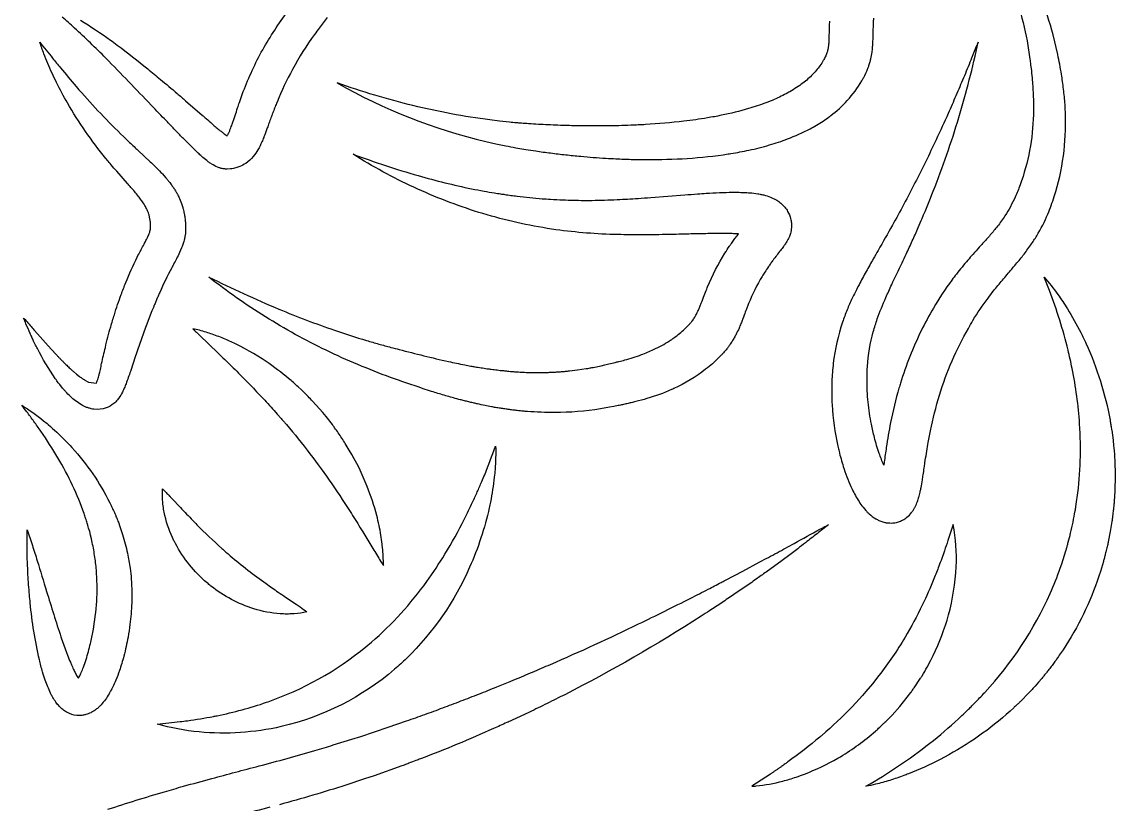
# Model space of a CAD drawing. Header units: millimetres. Extents: x 4236 to 5436, y 1579 to 2339.
# Drawn here: x 4885.1 to 4935.9, y 1959.5 to 1995.9 of the extents above; entities that cross this region are included whole.
import ezdxf

# ---------------------------------------------------------------- set-up
doc = ezdxf.new("R2010")
doc.units = ezdxf.units.MM
doc.layers.add('Default', color=70, linetype='Continuous')

msp = doc.modelspace()

# ---------------------------------------------------------------- linework, layer by layer
at = {"layer": 'Default'}
for points in [[(4930.798, 1998.296, -0.053891), (4931.8, 1994.977), (4931.93, 1994.125, -0.001579), (4931.945, 1994.015, -0.004076), (4931.985, 1993.688, -0.003746), (4932.032, 1993.254, -0.011864), (4932.084, 1992.504, -0.018758), (4932.093, 1991.549, -0.081428), (4931.476, 1988.289, -0.0202), (4931.246, 1987.724, -0.037444), (4930.771, 1986.854, -0.022009), (4930.422, 1986.368, -0.011737), (4930.093, 1985.969, -0.006392), (4929.734, 1985.565, 0.001044), (4929.583, 1985.4, 0.003134), (4929.279, 1985.06, 0.003725), (4929.049, 1984.797, 0.013093), (4928.523, 1984.154, 0.005814), (4928.306, 1983.868, 0.02839), (4927.45, 1982.568, 0.019254), (4926.885, 1981.519, 0.038399), (4925.921, 1979.088, 0.003563), (4925.854, 1978.861, 0.021687), (4925.464, 1977.254, 0.011309), (4925.265, 1976.104, 0.003907), (4925.168, 1975.426), (4925.149, 1975.284, -0.01939), (4924.936, 1975.829, -0.020265), (4924.713, 1976.568, -0.012522), (4924.577, 1977.176, -0.024365), (4924.423, 1978.205, -0.012587), (4924.383, 1978.723, -0.030607), (4924.393, 1979.861, -0.052657), (4924.661, 1981.474, -0.017076), (4924.848, 1982.068, -0.019353), (4925.244, 1983.061, -0.005421), (4925.516, 1983.661, -0.001814), (4925.994, 1984.672, 0.001004), (4926.186, 1985.081, 0.00256), (4926.473, 1985.698, 0.004149), (4926.751, 1986.32, 0.001979), (4926.931, 1986.737, 0.007364), (4927.448, 1987.998, 0.020056), (4928.632, 1991.424, 0.021328), (4929.53, 1994.924, 0.000788), (4929.444, 1994.715, 0.000567), (4929.192, 1994.088, -0.002024), (4929.021, 1993.672, -0.003976), (4928.847, 1993.257, -0.003596), (4928.496, 1992.43, -0.001814), (4928.136, 1991.609, -0.004438), (4927.577, 1990.387, -0.00921), (4926.596, 1988.381, -0.009638), (4925.547, 1986.416, -0.003551), (4924.886, 1985.251, 0.001142), (4924.662, 1984.86, 0.003603), (4924.328, 1984.267, 0.005612), (4924, 1983.659, 0.001296), (4923.947, 1983.556, 0.008817), (4923.686, 1983.031, 0.013083), (4923.445, 1982.485, 0.017212), (4923.234, 1981.918, 0.052178), (4922.804, 1980.01, 0.021073), (4922.739, 1979.163, 0.022625), (4922.751, 1978.076, 0.041173), (4923.014, 1976.164, 0.004493), (4923.07, 1975.927, 0.016783), (4923.268, 1975.22, 0.028761), (4923.625, 1974.282, 0.004166), (4923.68, 1974.164, 0.015273), (4923.831, 1973.869, 0.038564), (4924.186, 1973.326), (4924.32, 1973.168, 0.006465), (4924.367, 1973.119, 0.000035), (4924.414, 1973.071, 0.007792), (4924.466, 1973.022, 0.047036), (4924.777, 1972.789, 0.002496), (4924.921, 1972.716, 0.016265), (4925.007, 1972.679, 0.022306), (4925.198, 1972.624, 0.022668), (4925.266, 1972.61, 0.015034), (4925.369, 1972.6, 0.022209), (4925.486, 1972.595, 0.073505), (4925.827, 1972.649, 0.044762), (4926.023, 1972.73, 0.051983), (4926.223, 1972.861, 0.059173), (4926.435, 1973.076, 0.00628), (4926.472, 1973.124, 0.002326), (4926.511, 1973.182, 0.008842), (4926.548, 1973.24, 0.001336), (4926.578, 1973.294, 0.006576), (4926.606, 1973.346, 0.031233), (4926.711, 1973.596, 0.008458), (4926.744, 1973.695, 0.00932), (4926.787, 1973.842, 0.012893), (4926.844, 1974.079, 0.004486), (4926.876, 1974.236, 0.006217), (4926.939, 1974.595, 0.002345), (4926.975, 1974.825, 0.00039), (4927.027, 1975.161, -0.000819), (4927.059, 1975.381, -0.002301), (4927.126, 1975.816, -0.003658), (4927.197, 1976.245, -0.008009), (4927.317, 1976.88, -0.024618), (4927.738, 1978.53, -0.057054), (4929.073, 1981.63, -0.009401), (4929.284, 1981.995, -0.024771), (4929.987, 1983.037, -0.007891), (4930.244, 1983.372, -0.007134), (4930.654, 1983.87, -0.001139), (4931.087, 1984.38, 0.002046), (4931.236, 1984.555, 0.008772), (4931.61, 1985.016, 0.014602), (4931.975, 1985.509, 0.015866), (4932.249, 1985.93, 0.038219), (4932.762, 1986.937, 0.022849), (4933.058, 1987.747, 0.044385), (4933.485, 1989.635, 0.039648), (4933.583, 1991.552, 0.011181), (4933.561, 1992.028, 0.013528), (4933.493, 1992.735, 0.009058), (4933.394, 1993.432, 0.004118), (4933.314, 1993.888, 0.005678), (4933.226, 1994.338), (4933.013, 1995.251, 0.05879), (4931.635, 1998.701, 0.011057)], [(4899.316, 1996.058, 0.006995), (4898.942, 1995.571, 0.005159), (4898.728, 1995.278, 0.033583), (4897.705, 1993.654, 0.029647), (4896.984, 1992.139, 0.00377), (4896.895, 1991.914, 0.004022), (4896.806, 1991.688, 0.002828), (4896.72, 1991.459, 0.001714), (4896.635, 1991.226, 0.000991), (4896.55, 1990.987, -0.000952), (4896.484, 1990.805, -0.00299), (4896.414, 1990.617, -0.003165), (4896.364, 1990.488, -0.010065), (4896.281, 1990.287, -0.026029), (4896.099, 1989.925, -0.043967), (4895.878, 1989.604, -0.072018), (4895.529, 1989.287, -0.052731), (4895.264, 1989.144, -0.031472), (4895.076, 1989.08, -0.004714), (4894.958, 1989.051, -0.012106), (4894.826, 1989.031), (4894.674, 1989.025, -0.006201), (4894.595, 1989.027, -0.012237), (4894.516, 1989.036, -0.019184), (4894.359, 1989.067, -0.013466), (4894.228, 1989.112), (4894.148, 1989.143), (4894.012, 1989.215), (4893.851, 1989.319, -0.018454), (4893.788, 1989.364, -0.005241), (4893.718, 1989.419, -0.016053), (4893.492, 1989.612, -0.002411), (4893.44, 1989.658, -0.002564), (4893.291, 1989.798, -0.004973), (4892.917, 1990.164, -0.00324), (4892.555, 1990.529, -0.001346), (4892.201, 1990.894, -0.000041), (4891.848, 1991.259, -0.001171), (4891.145, 1991.991, 0.000759), (4890.094, 1993.088, 0.002974), (4889.037, 1994.173, 0.013232), (4887.584, 1995.571, 0.002219), (4887.301, 1995.825, 0.004376), (4887.015, 1996.075, 0.004118)], [(4887.858, 1995.938, -0.019525), (4889.254, 1995.013, -0.003682), (4889.566, 1994.785, -0.0113), (4890.981, 1993.679, -0.003186), (4891.572, 1993.191, -0.002598), (4892.351, 1992.532, -0.000846), (4892.738, 1992.2), (4893.505, 1991.533, -0.001136), (4893.696, 1991.368, 0.001388), (4893.979, 1991.121, 0.002813), (4894.166, 1990.96, 0.001828), (4894.259, 1990.882, 0.00132), (4894.35, 1990.807, 0.006687), (4894.485, 1990.7, 0.008896), (4894.57, 1990.637, 0.006875), (4894.665, 1990.572, 0.022446), (4894.697, 1990.621, 0.020714), (4894.732, 1990.686, 0.011571), (4894.759, 1990.741, 0.007924), (4894.786, 1990.804, 0.006711), (4894.843, 1990.946, 0.00283), (4894.881, 1991.05, 0.003298), (4894.919, 1991.159, 0.003093), (4894.977, 1991.33, 0.001043), (4895.036, 1991.507, -0.001466), (4895.155, 1991.872, -0.002268), (4895.239, 1992.12, -0.005187), (4895.371, 1992.494, -0.035261), (4896.254, 1994.445, -0.034944), (4897.412, 1996.246, -0.0085)], [(4922.623, 1995.894, 0.002092), (4922.615, 1995.654, 0.001039), (4922.61, 1995.418), (4922.605, 1995.19), (4922.596, 1994.933, -0.000748), (4922.592, 1994.864, -0.004733), (4922.587, 1994.798), (4922.569, 1994.652), (4922.554, 1994.569, 0.007447), (4922.531, 1994.484, 0.001867), (4922.491, 1994.372, -0.012574), (4922.453, 1994.284, -0.018696), (4922.368, 1994.116, -0.010708), (4922.304, 1994.004, -0.044114), (4921.968, 1993.547, -0.01425), (4921.847, 1993.415, -0.037816), (4921.394, 1993.019, -0.029716), (4920.787, 1992.617, -0.003655), (4920.7, 1992.568, -0.023459), (4920.061, 1992.256, -0.022697), (4919.278, 1991.959, -0.008041), (4918.872, 1991.832, -0.021046), (4917.612, 1991.521, -0.009156), (4916.964, 1991.401, -0.011511), (4915.869, 1991.247, -0.015971), (4914.088, 1991.091, -0.003538), (4913.414, 1991.059, -0.007482), (4912.287, 1991.029, -0.003222), (4911.835, 1991.026, -0.003506), (4911.156, 1991.031, -0.002022), (4910.476, 1991.044, -0.005522), (4909.569, 1991.077, -0.004102), (4908.664, 1991.129, -0.001658), (4908.325, 1991.152, -0.002939), (4908.101, 1991.17, -0.007325), (4907.767, 1991.203), (4907.317, 1991.251), (4906.868, 1991.308, -0.015281), (4905.074, 1991.591, -0.013821), (4903.292, 1991.974, -0.024053), (4899.771, 1993.023, 0.071076), (4906.683, 1990.309), (4907.14, 1990.203), (4907.6, 1990.108, 0.008871), (4908.064, 1990.018), (4908.527, 1989.939, 0.003897), (4908.99, 1989.867, 0.004725), (4909.685, 1989.772, 0.003446), (4910.382, 1989.689, 0.005449), (4911.081, 1989.617, 0.007618), (4912.249, 1989.529, 0.0028), (4912.718, 1989.504, 0.005524), (4913.423, 1989.476, 0.006925), (4914.13, 1989.467, 0.016145), (4916.025, 1989.519, 0.022299), (4917.932, 1989.727, 0.001499), (4918.051, 1989.746, 0.012773), (4918.889, 1989.903, 0.019615), (4919.844, 1990.146, 0.019596), (4920.676, 1990.425, 0.030515), (4921.731, 1990.899, 0.0105), (4922.018, 1991.059, 0.027443), (4922.632, 1991.465, 0.002762), (4922.686, 1991.506, 0.04596), (4923.454, 1992.203, 0.055397), (4924.13, 1993.124, 0.009267), (4924.218, 1993.282, 0.026346), (4924.395, 1993.663, 0.002327), (4924.424, 1993.738, 0.00999), (4924.473, 1993.873, 0.014559), (4924.503, 1993.974, -0.0023), (4924.526, 1994.056, 0.008852), (4924.547, 1994.137), (4924.579, 1994.299), (4924.595, 1994.38), (4924.605, 1994.457), (4924.623, 1994.609, 0.006031), (4924.631, 1994.715, 0.002096), (4924.638, 1994.818, -0.001451), (4924.642, 1994.887), (4924.652, 1995.137), (4924.658, 1995.369, -0.001339), (4924.665, 1995.593, -0.002083), (4924.673, 1995.813, -0.003208), (4924.684, 1996.031, -0.004376)], [(4889.134, 1959.303, -0.005122), (4890.443, 1959.722, -0.003733), (4891.758, 1960.118, -0.001668), (4892.636, 1960.372, -0.002673), (4893.956, 1960.734, -0.001004), (4896.147, 1961.317, 0.005209), (4897.448, 1961.665, 0.003714), (4898.737, 1962.035, 0.001552), (4899.595, 1962.29), (4900.449, 1962.557), (4900.876, 1962.69), (4902.15, 1963.114), (4902.996, 1963.408, 0.004092), (4903.841, 1963.706, 0.002873), (4904.681, 1964.016, 0.001749), (4905.52, 1964.334, 0.001), (4906.357, 1964.656, 0.003262), (4906.774, 1964.821, 0.001437), (4907.189, 1964.99, -0.001493), (4907.812, 1965.245, -0.001105), (4908.021, 1965.329, 0.001615), (4908.435, 1965.502, 0.000888), (4909.261, 1965.854, -0.000336), (4909.675, 1966.03, 0.010299), (4913.764, 1967.907, 0.005213), (4916.189, 1969.11, 0.004677), (4916.593, 1969.312, 0.002617), (4916.995, 1969.52, -0.0002), (4917.595, 1969.835, -0.000754), (4917.795, 1969.939), (4918.599, 1970.356), (4919.395, 1970.787, 0.002492), (4920.194, 1971.216, 0.001081), (4920.99, 1971.651, -0.001195), (4922.186, 1972.306, -0.000866), (4922.586, 1972.522, -0.003581), (4922.051, 1972.099, -0.000852), (4921.512, 1971.681, 0.001047), (4921.152, 1971.401), (4920.791, 1971.123), (4920.424, 1970.855), (4919.686, 1970.32, -0.000813), (4919.224, 1969.987, -0.002868), (4918.946, 1969.789), (4918.192, 1969.276, -0.001278), (4917.626, 1968.893, -0.003472), (4917.056, 1968.515, -0.003779), (4916.672, 1968.269, -0.02519), (4910.338, 1964.624, 0.000611), (4909.518, 1964.217, -0.0022), (4908.696, 1963.813), (4907.865, 1963.427, 0.002073), (4907.657, 1963.332, -0.001691), (4907.346, 1963.187, -0.006491), (4907.032, 1963.048, -0.013393), (4903.642, 1961.645, 0.001078), (4903.428, 1961.563, -0.000853), (4903.106, 1961.44, -0.00201), (4902.892, 1961.359, -0.001314), (4902.784, 1961.319), (4901.486, 1960.859), (4901.05, 1960.714), (4900.179, 1960.423, -0.009861), (4897.096, 1959.518, -0.001568)], [(4896.655, 1959.399, 0.00097), (4894.025, 1958.715, 0.001649)]]:
    msp.add_lwpolyline(points, format="xyb", dxfattribs=at)
for points in [[(4887.938, 1979.309, 0.003186), (4887.99, 1979.274, -0.001467), (4888.058, 1979.228), (4888.227, 1979.129), (4888.6, 1979.086, 0.019973), (4888.679, 1979.311, 0.007276), (4888.711, 1979.427, 0.006181), (4888.753, 1979.594, 0.002872), (4888.783, 1979.726, 0.002048), (4888.843, 1979.999, -0.003156), (4888.927, 1980.372, -0.001477), (4889.016, 1980.75, -0.012606), (4889.263, 1981.699, -0.005466), (4889.432, 1982.264, -0.012641), (4889.75, 1983.197, -0.005553), (4889.961, 1983.754, -0.020623), (4890.496, 1984.94, -0.004082), (4890.632, 1985.206, -0.001999), (4890.678, 1985.293, -0.0019), (4890.816, 1985.547, 0.003113), (4890.901, 1985.707, 0.005034), (4890.958, 1985.818, 0.002231), (4890.976, 1985.853), (4891.035, 1985.982, 0.016107), (4891.075, 1986.09, -0.005937), (4891.098, 1986.182, -0.022728), (4891.11, 1986.278, 0.019153), (4891.114, 1986.347, 0.023286), (4891.111, 1986.489, 0.033995), (4891.067, 1986.789, 0.034744), (4891.032, 1986.931, 0.021628), (4890.986, 1987.053, 0.009059), (4890.953, 1987.129, 0.004277), (4890.924, 1987.19, 0.002479), (4890.878, 1987.284, 0.024519), (4890.74, 1987.507, 0.012058), (4890.622, 1987.67, 0.009997), (4890.464, 1987.87, 0.005921), (4890.292, 1988.074, 0.001906), (4890.172, 1988.212, 0.000983), (4890.049, 1988.352), (4889.541, 1988.925, -0.000791), (4889.287, 1989.221, -0.003595), (4889.099, 1989.446, -0.001695), (4889.037, 1989.522, -0.041525), (4887.255, 1992.097, -0.01386), (4886.75, 1993.042, -0.007936), (4886.541, 1993.481, -0.016355), (4886.162, 1994.376, -0.012069), (4885.966, 1994.924, 0.000943), (4886.569, 1994.171, 0.002385), (4886.931, 1993.726, 0.006043), (4887.667, 1992.854, 0.002651), (4887.916, 1992.569, 0.021742), (4889.992, 1990.404, 0.004877), (4890.194, 1990.21, 0.002092), (4890.4, 1990.018, 0.000373), (4890.538, 1989.89), (4891.096, 1989.367, -0.003635), (4891.346, 1989.128, -0.010626), (4891.596, 1988.874, -0.00423), (4891.667, 1988.797), (4891.809, 1988.639, -0.009351), (4891.863, 1988.576, -0.003074), (4891.95, 1988.467, -0.010878), (4892.003, 1988.402, -0.009911), (4892.072, 1988.311, -0.00473), (4892.122, 1988.239, -0.003104), (4892.222, 1988.092, -0.015136), (4892.27, 1988.016, -0.001634), (4892.344, 1987.881, 0.001576), (4892.374, 1987.827, -0.005111), (4892.423, 1987.731, -0.020907), (4892.454, 1987.659), (4892.549, 1987.425, -0.009722), (4892.578, 1987.335, -0.001579), (4892.604, 1987.244, 0.003237), (4892.621, 1987.183, -0.020688), (4892.654, 1987.062, -0.010805), (4892.672, 1986.971, -0.004455), (4892.683, 1986.91, -0.002935), (4892.697, 1986.819, 0.00246), (4892.717, 1986.698, -0.01267), (4892.735, 1986.512, -0.028366), (4892.739, 1986.129, -0.00836), (4892.729, 1986.04), (4892.71, 1985.897, -0.012506), (4892.672, 1985.721, -0.003557), (4892.645, 1985.617, -0.004068), (4892.579, 1985.425, -0.003301), (4892.556, 1985.365), (4892.459, 1985.145, -0.008087), (4892.317, 1984.859, -0.002559), (4892.181, 1984.602, 0.002793), (4892.095, 1984.438, 0.020052), (4891.538, 1983.292, 0.002337), (4891.465, 1983.124, 0.005133), (4891.427, 1983.041, 0.003118), (4891.391, 1982.957, 0.002274), (4891.32, 1982.787, -0.002145), (4891.285, 1982.702, 0.002145), (4891.231, 1982.575, 0.007455), (4891.18, 1982.446), (4890.911, 1981.755, 0.004045), (4890.781, 1981.407, 0.002857), (4890.656, 1981.057, 0.001748), (4890.534, 1980.705, 0.00101), (4890.413, 1980.352), (4890.176, 1979.63, -0.001282), (4890.08, 1979.351, -0.008176), (4889.975, 1979.061, -0.008185), (4889.893, 1978.857, -0.004258), (4889.857, 1978.777, -0.011068), (4889.804, 1978.666, -0.038677), (4889.64, 1978.395, -0.013109), (4889.577, 1978.315, -0.049682), (4889.402, 1978.138, -0.075526), (4889.059, 1977.94, -0.113522), (4888.483, 1977.878, -0.026783), (4888.363, 1977.899, -0.026791), (4888.279, 1977.92, 0.005178), (4888.217, 1977.94, 0.004127), (4888.147, 1977.964, -0.017941), (4888.082, 1977.991), (4887.961, 1978.05), (4887.902, 1978.081, -0.054801), (4887.391, 1978.47, -0.017775), (4887.168, 1978.701, -0.001423), (4887.08, 1978.799, -0.004684), (4887.029, 1978.857), (4886.902, 1979.018, -0.014234), (4886.763, 1979.199, -0.005086), (4886.69, 1979.301, -0.034143), (4885.859, 1980.696, -0.009904), (4885.749, 1980.912, -0.003328), (4885.686, 1981.044, -0.001245), (4885.604, 1981.22, 0.00225), (4885.522, 1981.396, -0.005784), (4885.331, 1981.842, -0.004291), (4885.222, 1982.111, -0.004444), (4885.352, 1981.967, -0.002429), (4885.479, 1981.821, 0.000147), (4885.668, 1981.602, 0.000685), (4885.731, 1981.53), (4885.985, 1981.241), (4886.11, 1981.097), (4886.238, 1980.955), (4886.492, 1980.672), (4886.75, 1980.396, 0.005564), (4886.847, 1980.294, 0.003045), (4886.945, 1980.193, 0.000888), (4887.011, 1980.127, 0.00331), (4887.109, 1980.027, 0.011302), (4887.258, 1979.883, -0.002747), (4887.342, 1979.805, 0.002338), (4887.425, 1979.727, 0.006968), (4887.493, 1979.666, 0.007752), (4887.544, 1979.622), (4887.679, 1979.505), (4887.818, 1979.399, 0.013092), (4887.886, 1979.346, 0.006498)], [(4916.144, 1981.84, 0.00722), (4916.185, 1981.889, 0.002801), (4916.265, 1981.988, 0.011575), (4916.321, 1982.067, 0.007634), (4916.373, 1982.15, 0.001312), (4916.408, 1982.208, 0.018728), (4916.491, 1982.368, 0.0076), (4916.541, 1982.476, 0.0068), (4916.607, 1982.632, 0.003984), (4916.675, 1982.799, 0.00146), (4916.815, 1983.163, -0.003262), (4916.93, 1983.455, -0.001746), (4916.971, 1983.555, -0.044614), (4917.774, 1985.123, -0.011444), (4917.985, 1985.444, -0.003242), (4918.079, 1985.578, -0.002694), (4918.206, 1985.754, -0.000897), (4918.27, 1985.841, -0.003405), (4918.402, 1986.015, 0.003121), (4918.312, 1986.02, 0.00651), (4918.038, 1986.03, 0.00471), (4917.756, 1986.034, 0.002206), (4917.566, 1986.035, 0.002996), (4916.791, 1986.025, 0.001408), (4916.002, 1986.008, -0.001065), (4915.005, 1985.984, -0.002297), (4914.402, 1985.974, -0.004349), (4913.392, 1985.974, -0.003493), (4912.783, 1985.985, -0.029054), (4909.929, 1986.212, -0.004616), (4909.524, 1986.273, -0.034469), (4906.349, 1987.016, -0.032868), (4903.332, 1988.181, -0.03304), (4900.515, 1989.716, 0.017971), (4903.533, 1988.72, 0.019595), (4906.015, 1988.112, 0.005201), (4906.591, 1988.002, 0.00077), (4907.072, 1987.92, 0.002495), (4907.361, 1987.873, -0.002723), (4907.553, 1987.846, 0.002115), (4907.842, 1987.804, 0.006615), (4908.132, 1987.769, 0.006827), (4908.711, 1987.703, 0.005297), (4909.29, 1987.651, 0.00257), (4909.676, 1987.623, 0.002975), (4910.255, 1987.595, 0.009278), (4911.219, 1987.572, 0.004228), (4911.605, 1987.574, 0.004528), (4912.186, 1987.588, 0.002614), (4912.769, 1987.61, 0.005683), (4913.743, 1987.664, 0.002526), (4914.33, 1987.707), (4915.909, 1987.827, -0.001239), (4916.508, 1987.873, -0.002457), (4916.911, 1987.901, -0.006029), (4917.524, 1987.933, -0.003366), (4917.836, 1987.944, -0.009557), (4918.369, 1987.948, -0.006537), (4918.645, 1987.941, -0.011062), (4918.933, 1987.924, -0.017453), (4919.303, 1987.879, -0.004561), (4919.403, 1987.861, -0.014085), (4919.577, 1987.823, -0.031974), (4919.89, 1987.723, -0.060962), (4920.271, 1987.517, -0.087054), (4920.627, 1987.157, -0.020066), (4920.686, 1987.063, -0.068148), (4920.824, 1986.725, -0.013921), (4920.845, 1986.628, -0.030648), (4920.86, 1986.526, -0.004683), (4920.866, 1986.416, -0.021036), (4920.863, 1986.308, -0.052286), (4920.814, 1986.037, -0.017894), (4920.781, 1985.934, -0.015877), (4920.724, 1985.8, -0.006287), (4920.67, 1985.7, -0.013435), (4920.621, 1985.617, 0.000041), (4920.574, 1985.545, -0.002759), (4920.494, 1985.432, -0.004644), (4920.357, 1985.251, 0.002379), (4920.177, 1985.018, 0.004482), (4920.01, 1984.796, 0.003964), (4919.901, 1984.646, 0.001346), (4919.798, 1984.496, 0.00743), (4919.624, 1984.235, 0.008752), (4919.507, 1984.046, 0.044073), (4918.874, 1982.78, 0.002652), (4918.84, 1982.695, 0.003433), (4918.773, 1982.521, 0.001087), (4918.669, 1982.246, -0.001975), (4918.596, 1982.052, -0.002673), (4918.516, 1981.85, -0.007316), (4918.428, 1981.639, -0.014444), (4918.299, 1981.364, -0.011009), (4918.208, 1981.195, -0.007478), (4918.106, 1981.026, -0.012821), (4917.995, 1980.859, -0.011016), (4917.915, 1980.75, -0.013459), (4917.864, 1980.682, -0.009124), (4917.789, 1980.591, -0.002608), (4917.745, 1980.541, -0.002598), (4917.678, 1980.464, -0.007213), (4917.571, 1980.352, -0.016658), (4917.191, 1979.99, -0.0168), (4916.878, 1979.73, -0.058614), (4915.405, 1978.833, -0.004091), (4915.302, 1978.787, -0.030438), (4914.155, 1978.371, -0.01182), (4913.635, 1978.229, -0.004338), (4913.429, 1978.178, -0.003171), (4913.225, 1978.131, -0.00204), (4913.022, 1978.087, -0.001256), (4912.822, 1978.044), (4912.623, 1978.003), (4912.413, 1977.966), (4911.993, 1977.893, -0.038812), (4909.875, 1977.722, -0.021494), (4908.607, 1977.771, -0.009284), (4908.397, 1977.787, -0.005245), (4908.188, 1977.809, -0.001166), (4907.979, 1977.834, 0.002924), (4907.77, 1977.858, -0.005959), (4907.667, 1977.872, -0.003142), (4907.563, 1977.888, 0.000958), (4907.356, 1977.92, -0.003142), (4907.124, 1977.956, -0.007548), (4906.945, 1977.99, -0.000844), (4906.638, 1978.05, -0.006152), (4906.283, 1978.125, -0.00417), (4906.132, 1978.16, -0.004622), (4905.93, 1978.207, -0.003181), (4905.73, 1978.256, -0.00172), (4905.53, 1978.307, -0.000738), (4905.331, 1978.359, -0.006962), (4904.74, 1978.525, -0.005398), (4904.156, 1978.705, -0.002618), (4903.771, 1978.831, -0.008295), (4902.251, 1979.357, -0.026401), (4899.265, 1980.613, -0.026715), (4896.442, 1982.169, -0.029172), (4893.819, 1984.013, 0.016606), (4897.071, 1982.524, 0.01639), (4899.65, 1981.547, 0.010967), (4901.143, 1981.068, 0.002865), (4901.707, 1980.904, 0.004054), (4902.272, 1980.747, 0.003406), (4902.65, 1980.649, 0.001912), (4903.798, 1980.361, 0.006197), (4904.94, 1980.093, 0.006396), (4905.697, 1979.936, 0.000973), (4905.981, 1979.883, 0.002465), (4906.17, 1979.849, 0.006456), (4906.453, 1979.803, 0.007952), (4906.736, 1979.759, 0.002758), (4906.924, 1979.734, 0.000531), (4907.207, 1979.698, 0.00818), (4907.348, 1979.681, 0.001961), (4907.489, 1979.668, -0.003895), (4907.583, 1979.658, -0.002953), (4907.677, 1979.649, 0.001841), (4907.817, 1979.634, 0.006454), (4907.958, 1979.623, -0.002376), (4908.052, 1979.617, -0.000881), (4908.333, 1979.599, 0.003543), (4908.473, 1979.591, 0.006124), (4908.614, 1979.586, 0.005621), (4908.707, 1979.585), (4909.08, 1979.577), (4909.453, 1979.586, 0.009034), (4909.639, 1979.59, 0.005069), (4909.824, 1979.599, 0.00108), (4910.009, 1979.611, -0.002919), (4910.194, 1979.622, 0.00943), (4910.264, 1979.626, 0.006531), (4910.379, 1979.637, 0.001374), (4910.471, 1979.647, -0.003373), (4910.563, 1979.658), (4910.931, 1979.698), (4911.341, 1979.764, -0.00185), (4911.478, 1979.786, 0.00454), (4911.547, 1979.797, 0.008044), (4911.66, 1979.82), (4912.022, 1979.897), (4912.203, 1979.935), (4912.392, 1979.979, 0.001875), (4912.673, 1980.047, 0.002602), (4912.856, 1980.092, 0.005874), (4913.126, 1980.164, 0.022224), (4913.9, 1980.411, 0.019523), (4914.463, 1980.644, 0.036244), (4915.202, 1981.051, 0.023601), (4915.604, 1981.341, 0.020242), (4915.855, 1981.554, 0.014244), (4916.09, 1981.784, 0.026909)], [(4935.72, 1976.964, -0.001755), (4935.729, 1976.906), (4935.792, 1976.439, -0.003977), (4935.827, 1976.087, -0.011121), (4935.867, 1975.499, -0.033751), (4935.841, 1973.606, -0.009532), (4935.827, 1973.429, -0.003972), (4935.816, 1973.31, -0.002125), (4935.796, 1973.134, -0.004034), (4935.761, 1972.839, -0.008329), (4935.735, 1972.662), (4935.661, 1972.193), (4935.567, 1971.727, -0.010014), (4935.531, 1971.553, -0.004404), (4935.504, 1971.437, -0.002287), (4935.475, 1971.322, -0.000655), (4935.46, 1971.264, 0.002717), (4935.431, 1971.149, -0.002056), (4935.388, 1970.976, -0.006504), (4935.341, 1970.804), (4935.202, 1970.35), (4935.133, 1970.122), (4935.053, 1969.898, -0.06678), (4933.338, 1966.514, -0.009758), (4933.169, 1966.27, -0.003618), (4933.064, 1966.127, -0.002085), (4932.922, 1965.937, -0.000091), (4932.779, 1965.748, -0.005073), (4932.669, 1965.609, -0.003119), (4932.556, 1965.472, -0.001211), (4932.48, 1965.382), (4932.329, 1965.2), (4932.17, 1965.025, 0.002106), (4932.091, 1964.938, -0.001625), (4931.972, 1964.807, -0.006419), (4931.852, 1964.677), (4931.522, 1964.341, -0.008488), (4931.417, 1964.238, -0.002575), (4931.353, 1964.178, 0.001143), (4931.223, 1964.058, 0.001501), (4931.181, 1964.018), (4931.009, 1963.858), (4930.832, 1963.704, -0.031985), (4929.353, 1962.565, -0.029246), (4927.761, 1961.617, -0.026197), (4926.294, 1960.953, -0.004185), (4926.079, 1960.872, -0.012463), (4925.429, 1960.649, -0.016736), (4924.768, 1960.466, -0.013259), (4924.322, 1960.371, 0.0369), (4927.279, 1962.369, 0.019564), (4928.613, 1963.504, 0.004824), (4928.929, 1963.802, 0.00141), (4929.085, 1963.953, 0.000962), (4929.241, 1964.104, 0.001755), (4929.541, 1964.415, 0.003945), (4929.763, 1964.651, 0.001754), (4929.836, 1964.73, 0.081608), (4932.872, 1969.324, 0.020254), (4933.337, 1970.501), (4933.41, 1970.7), (4933.473, 1970.902), (4933.6, 1971.305, 0.007055), (4933.644, 1971.457, 0.001975), (4933.685, 1971.61, -0.002983), (4933.713, 1971.712), (4933.768, 1971.917, 0.005371), (4933.793, 1972.019, -0.001708), (4933.817, 1972.122, 0.011925), (4933.935, 1972.638, 0.008529), (4934.031, 1973.158, 0.002413), (4934.065, 1973.367, 0.003196), (4934.129, 1973.786, 0.050103), (4934.238, 1977.192, 0.033465), (4933.891, 1979.768, 0.010236), (4933.701, 1980.624, 0.031703), (4932.839, 1983.381, 0.006712), (4932.588, 1984.013, -0.026215), (4933.226, 1983.208, -0.016346), (4933.67, 1982.54, -0.023542), (4934.29, 1981.438, -0.00912), (4934.54, 1980.917, -0.061967), (4935.652, 1977.369, 0.001438), (4935.672, 1977.254, -0.001145), (4935.701, 1977.08, -0.002686)], [(4897.351, 1977.243, -0.001876), (4897.422, 1977.162), (4897.699, 1976.829), (4897.839, 1976.665), (4897.972, 1976.495, -0.024166), (4900.015, 1973.688, -0.005272), (4900.493, 1972.947, -0.003448), (4900.963, 1972.188), (4901.433, 1971.413, 0.000941), (4901.611, 1971.117, 0.003616), (4901.794, 1970.82, 0.003821), (4901.92, 1970.621, 0.005347), (4901.921, 1970.739, 0.015992), (4901.907, 1971.151, 0.011687), (4901.87, 1971.56, 0.002064), (4901.863, 1971.618, 0.012405), (4901.806, 1972.025, 0.009418), (4901.719, 1972.486, 0.011259), (4901.611, 1972.943, 0.030655), (4901.171, 1974.284, 0.040837), (4900.338, 1975.979, 0.002608), (4900.153, 1976.282, 0.006769), (4899.994, 1976.532, 0.011087), (4899.826, 1976.776, 0.001344), (4899.655, 1977.018, 0.004026), (4899.551, 1977.162), (4899.257, 1977.534), (4899.109, 1977.719), (4898.953, 1977.897), (4898.637, 1978.25, 0.001248), (4898.43, 1978.462, 0.003393), (4898.305, 1978.588), (4898.137, 1978.755), (4897.963, 1978.915, 0.013704), (4897.52, 1979.306, 0.025182), (4896.483, 1980.085, 0.041466), (4894.848, 1981.006, 0.006155), (4894.579, 1981.125, 0.017804), (4893.978, 1981.357, 0.009111), (4893.7, 1981.45, 0.023455), (4893.075, 1981.615, 0.001069), (4893.242, 1981.45, 0.002961), (4894.395, 1980.337, -0.002999), (4895.035, 1979.714, -0.006433), (4895.657, 1979.086, -0.001034), (4895.961, 1978.77, -0.00202), (4896.263, 1978.454, -0.003511), (4896.56, 1978.135, -0.005006), (4896.85, 1977.812), (4896.996, 1977.652), (4897.173, 1977.446, 0.002384), (4897.244, 1977.365, 0.000597)], [(4888.577, 1963.937, -0.010917), (4888.522, 1963.896, -0.006209), (4888.419, 1963.83, -0.010797), (4888.335, 1963.786, -0.008502), (4888.219, 1963.734, -0.003506), (4888.113, 1963.7, -0.025923), (4887.969, 1963.669, -0.005086), (4887.864, 1963.658, -0.03011), (4887.688, 1963.661, -0.096863), (4887.252, 1963.793, -0.014221), (4887.204, 1963.82, -0.029137), (4887.035, 1963.936, -0.013829), (4886.905, 1964.054, -0.001244), (4886.865, 1964.097, -0.006162), (4886.801, 1964.169), (4886.715, 1964.282, -0.022985), (4886.578, 1964.497, -0.010118), (4886.507, 1964.626, -0.004075), (4886.468, 1964.703, -0.027708), (4886.224, 1965.295, -0.01371), (4886.101, 1965.679, -0.007073), (4886.023, 1965.965, -0.003843), (4885.952, 1966.249, -0.018261), (4885.696, 1967.569, -0.013708), (4885.528, 1968.884, -0.002958), (4885.492, 1969.26, -0.007378), (4885.424, 1970.2, -0.00541), (4885.398, 1970.765, -0.017099), (4885.387, 1972.274, -0.005232), (4885.627, 1971.558, -0.003183), (4885.853, 1970.842, -0.002182), (4886.289, 1969.414, 0.001638), (4886.616, 1968.352, 0.006254), (4886.955, 1967.306, 0.006649), (4887.196, 1966.625, 0.002095), (4887.259, 1966.458, 0.008536), (4887.39, 1966.131, 0.006115), (4887.459, 1965.973, 0.007784), (4887.565, 1965.743, 0.010232), (4887.656, 1965.561, 0.011691), (4887.768, 1965.387, 0.002257), (4887.8, 1965.449, 0.008038), (4887.849, 1965.545, 0.012329), (4887.897, 1965.649, 0.01488), (4888.001, 1965.905, 0.014917), (4888.12, 1966.256, 0.021068), (4888.322, 1966.996, 0.013427), (4888.442, 1967.59, 0.031054), (4888.613, 1968.963, 0.009556), (4888.626, 1969.177, 0.00386), (4888.63, 1969.305, 0.002808), (4888.633, 1969.475, 0.001096), (4888.636, 1969.645), (4888.626, 1969.986), (4888.607, 1970.327, 0.018941), (4888.53, 1971.008, 0.014704), (4888.408, 1971.687), (4888.372, 1971.856), (4888.329, 1972.025), (4888.287, 1972.193), (4888.239, 1972.361, 0.003784), (4888.204, 1972.487, 0.010319), (4888.14, 1972.696, 0.00325), (4888.101, 1972.821, 0.010018), (4888.029, 1973.029, 0.026933), (4887.49, 1974.341, 0.022612), (4886.814, 1975.617, 0.018545), (4886.023, 1976.854, 0.006569), (4885.701, 1977.308, 0.004137), (4885.367, 1977.76, 0.001333), (4885.139, 1978.061, -0.031358), (4886.143, 1977.344, -0.006383), (4886.363, 1977.162, -0.023557), (4887.133, 1976.446, -0.008723), (4887.464, 1976.097, -0.069005), (4889.222, 1973.535, -0.006508), (4889.287, 1973.402, -0.004671), (4889.349, 1973.267, -0.002026), (4889.39, 1973.177, -0.006547), (4889.451, 1973.041, -0.004956), (4889.509, 1972.904, -0.002361), (4889.546, 1972.812, -0.000538), (4889.574, 1972.743, -0.002711), (4889.62, 1972.628), (4889.687, 1972.44), (4889.753, 1972.252), (4889.813, 1972.061, -0.025367), (4890.041, 1971.189, -0.017033), (4890.162, 1970.495, -0.016722), (4890.217, 1969.993, -0.015808), (4890.244, 1969.387, -0.010192), (4890.241, 1968.882, -0.022359), (4890.158, 1967.887, -0.011114), (4890.069, 1967.297, -0.018188), (4889.873, 1966.42, -0.017368), (4889.67, 1965.741, -0.014515), (4889.502, 1965.306, -0.014627), (4889.346, 1964.964, -0.004565), (4889.271, 1964.816, -0.009323), (4889.188, 1964.667, -0.054562), (4888.815, 1964.153, -0.007392), (4888.707, 1964.045, -0.010364), (4888.644, 1963.991, -0.001516)], [(4906.487, 1974.515, 0.002099), (4906.622, 1974.838, 0.010035), (4907.128, 1976.16, -0.017551), (4907.132, 1975.621, -0.013445), (4907.102, 1975.083, -0.007009), (4907.069, 1974.725, -0.022011), (4906.888, 1973.567, -0.004334), (4906.833, 1973.302, -0.049409), (4905.925, 1970.542, -0.095605), (4902.996, 1966.309, -0.015057), (4902.444, 1965.805, -0.1208), (4897.178, 1963.145, -0.079438), (4893.363, 1962.894, -0.04618), (4891.422, 1963.264, 0.001809), (4891.954, 1963.317, 0.003764), (4892.481, 1963.374, 0.003831), (4892.829, 1963.418, 0.012549), (4894.028, 1963.615, 0.001935), (4894.198, 1963.648, 0.013816), (4895.363, 1963.924, 0.018569), (4896.495, 1964.272, 0.006217), (4896.811, 1964.387, 0.088382), (4901.366, 1967.059, 0.05844), (4903.933, 1969.879, 0.019607), (4904.773, 1971.144, 0.020267), (4905.685, 1972.785, 0.007742), (4906.063, 1973.561, 0.005578), (4906.279, 1974.035, 0.004289)], [(4891.994, 1973.846, -0.001503), (4892.096, 1973.737), (4892.496, 1973.315, 0.004137), (4893.076, 1972.711, 0.000802), (4893.266, 1972.516, 0.014475), (4894.415, 1971.419, 0.006102), (4894.808, 1971.076, 0.021035), (4896.474, 1969.783, 0.003228), (4897.035, 1969.389, 0.002872), (4897.384, 1969.151), (4897.865, 1968.824, -0.002275), (4898.051, 1968.698, -0.010169), (4898.366, 1968.472, -0.043066), (4897.786, 1968.381, -0.015962), (4897.515, 1968.37, -0.014706), (4897.205, 1968.376, -0.003212), (4897.127, 1968.38, -0.058198), (4895.909, 1968.61, -0.09287), (4893.917, 1969.669, -0.008917), (4893.735, 1969.818, -0.093838), (4892.272, 1971.637, -0.006704), (4892.201, 1971.775, -0.056253), (4891.78, 1972.94, -0.03249), (4891.678, 1973.55, -0.044462), (4891.67, 1974.176, -0.006948), (4891.836, 1974.01, -0.004658)], [(4925.203, 1963.343, 0.00199), (4925.276, 1963.413, 0.003593), (4925.348, 1963.483), (4925.532, 1963.681), (4925.896, 1964.08), (4926.233, 1964.503), (4926.409, 1964.73, 0.006654), (4926.458, 1964.798, 0.002079), (4926.515, 1964.882, -0.002812), (4926.553, 1964.938), (4926.854, 1965.386, 0.00191), (4926.925, 1965.501, 0.009336), (4927.164, 1965.908, 0.013998), (4927.383, 1966.326, 0.002976), (4927.443, 1966.447, 0.047238), (4928.152, 1968.329, 0.055007), (4928.509, 1970.557, 0.059216), (4928.372, 1972.522, -0.000654), (4928.127, 1971.783, -0.002747), (4927.963, 1971.3, -0.007943), (4927.706, 1970.59, -0.005819), (4927.479, 1970.011, -0.016184), (4926.933, 1968.778, -0.021401), (4926.134, 1967.29, -0.031621), (4924.925, 1965.513), (4924.632, 1965.136), (4924.322, 1964.774), (4924.168, 1964.591), (4924.005, 1964.416), (4923.681, 1964.063, -0.020185), (4922.275, 1962.738, -0.00144), (4922.182, 1962.659, -0.018357), (4920.696, 1961.503, -0.007183), (4920.569, 1961.411, -0.002686), (4920.414, 1961.303, 0.00242), (4920.311, 1961.231, -0.006996), (4920.208, 1961.158, -0.003333), (4920.103, 1961.087, 0.001077), (4919.998, 1961.016, 0.00542), (4919.893, 1960.943), (4919.031, 1960.371, 0.007514), (4919.228, 1960.387, 0.040551), (4920.455, 1960.613, 0.015606), (4921.087, 1960.802, 0.009789), (4921.461, 1960.936, 0.039027), (4923.02, 1961.678, 0.003044), (4923.135, 1961.746, 0.042478), (4924.76, 1962.929, 0.004671), (4924.909, 1963.065, 0.001749), (4925.154, 1963.297, 0.000615)]]:
    msp.add_lwpolyline(points, format="xyb", close=True, dxfattribs=at)

doc.saveas('drawing.dxf')
